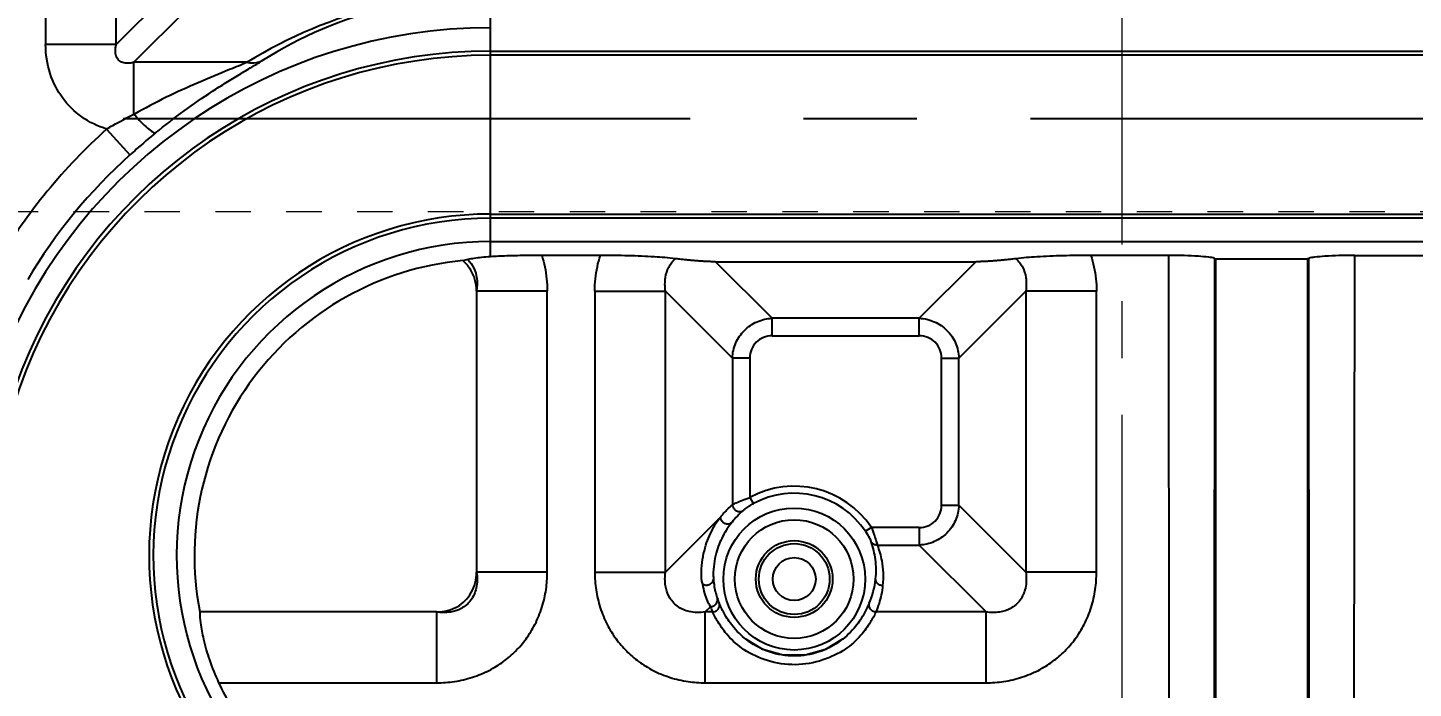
# Model space of a CAD drawing. Header units: millimetres. Extents: x 3054 to 4939, y -1170 to 130.
# Drawn here: x 4445.7 to 4505.3, y -169.6 to -141.2 of the extents above; entities that cross this region are included whole.
import ezdxf

# ---------------------------------------------------------------- set-up
doc = ezdxf.new("R2010")
doc.units = ezdxf.units.MM
doc.header["$LTSCALE"] = 16.335
doc.header["$PDMODE"] = 3
doc.header["$PDSIZE"] = 0.3125
doc.linetypes.add('CENTER', pattern=[0.6, 0.375, -0.075, 0.075, -0.075])
doc.linetypes.add('HIDDEN', pattern=[0.2, 0.1, -0.1])
doc.layers.get('0').update_dxf_attribs({"linetype": 'CONTINUOUS'})
doc.layers.get('Defpoints').update_dxf_attribs({"linetype": 'CONTINUOUS'})
doc.layers.add('21', color=7, linetype='CONTINUOUS')
doc.layers.add('center', color=1, linetype='CENTER', lineweight=9)
doc.layers.add('cool', color=153, linetype='HIDDEN', lineweight=9)
doc.styles.get("Standard").update_dxf_attribs({"font": 'txt', "width": 0.8})
doc.dimstyles.get("Standard").update_dxf_attribs({"dimtxt": 0.15625, "dimasz": 0.1875, "dimexe": 0.125, "dimexo": 0.0625, "dimtad": 0, "dimtih": 1, "dimtoh": 1, "dimdsep": 46, "dimtxsty": 'Standard', "dimcen": 0.09, "dimadec": 0, "dimazin": 0, "dimtp": 0.01, "dimtm": 0.01, "dimtfac": 1, "dimtofl": 0, "dimtmove": 0, "dimatfit": 3, "dimfxl": 0, "dimtolj": 1, "dimarcsym": 0})

# ---------------------------------------------------------------- blocks, each defined once
blk = doc.blocks.new('*D324')
at = {"color": 4, "lineweight": -2}
blk.add_line((4492.764, -69.032), (4492.764, -39.248), dxfattribs=at)
at = {"layer": 'Defpoints', "color": 0}
for p in [(4492.764, -39.248), (4492.764, -69.032), (4492.764, -205.077)]:
    blk.add_point(p, dxfattribs=at)
at = {"color": 6, "insert": (4492.764, -34.248), "char_height": 5, "attachment_point": 5, "rotation": 90}
blk.add_mtext('\\A1;0.00', dxfattribs=at)
blk = doc.blocks.new('*D337')
at = {"color": 4, "lineweight": -2}
for p, q in [((4598.716, -49.248), (4598.716, -39.248)), ((4598.263, -59.248), (4598.716, -49.248)), ((4598.263, -198.122), (4598.263, -59.248))]:
    blk.add_line(p, q, dxfattribs=at)
at = {"layer": 'Defpoints', "color": 0}
for p in [(4598.716, -39.248), (4598.263, -198.122), (4492.764, -205.077)]:
    blk.add_point(p, dxfattribs=at)
at = {"color": 6, "insert": (4598.716, -30.581), "char_height": 5, "attachment_point": 5, "rotation": 90}
blk.add_mtext('\\A1;105.50', dxfattribs=at)
blk = doc.blocks.new('*D338')
at = {"color": 4, "lineweight": -2}
blk.add_line((4621.264, -84.428), (4621.264, -39.248), dxfattribs=at)
at = {"layer": 'Defpoints', "color": 0}
for p in [(4621.264, -39.248), (4621.264, -84.428), (4492.764, -205.077)]:
    blk.add_point(p, dxfattribs=at)
at = {"color": 6, "insert": (4621.264, -30.248), "char_height": 5, "attachment_point": 5, "rotation": 90}
blk.add_mtext('\\A1;128.50', dxfattribs=at)
blk = doc.blocks.new('*D325')
at = {"color": 4, "lineweight": -2}
blk.add_line((4624.779, -87.077), (4659.37, -87.077), dxfattribs=at)
at = {"layer": 'Defpoints', "color": 0}
for p in [(4624.779, -87.077), (4659.37, -87.077), (4492.764, -205.077)]:
    blk.add_point(p, dxfattribs=at)
at = {"color": 6, "insert": (4667.37, -87.077), "char_height": 5, "attachment_point": 5}
blk.add_mtext('\\A1;118.00', dxfattribs=at)
blk = doc.blocks.new('*D339')
at = {"color": 4, "lineweight": -2}
blk.add_line((4647.363, -145.076), (4659.37, -145.076), dxfattribs=at)
at = {"layer": 'Defpoints', "color": 0}
for p in [(4647.363, -145.076), (4659.37, -145.076), (4492.764, -205.077)]:
    blk.add_point(p, dxfattribs=at)
at = {"color": 6, "insert": (4666.37, -145.076), "char_height": 5, "attachment_point": 5}
blk.add_mtext('\\A1;60.00', dxfattribs=at)
blk = doc.blocks.new('*D343')
at = {"color": 4, "lineweight": -2}
blk.add_line((4381.852, -145.076), (4327.293, -145.076), dxfattribs=at)
at = {"layer": 'Defpoints', "color": 0}
for p in [(4327.293, -145.076), (4381.852, -145.076), (4492.764, -205.077)]:
    blk.add_point(p, dxfattribs=at)
at = {"color": 6, "insert": (4320.293, -145.076), "char_height": 5, "attachment_point": 5}
blk.add_mtext('\\A1;60.00', dxfattribs=at)
blk = doc.blocks.new('*D344')
at = {"color": 4, "lineweight": -2}
blk.add_line((4360.655, -87.077), (4327.293, -87.077), dxfattribs=at)
at = {"layer": 'Defpoints', "color": 0}
for p in [(4327.293, -87.077), (4360.655, -87.077), (4492.764, -205.077)]:
    blk.add_point(p, dxfattribs=at)
at = {"color": 6, "insert": (4319.293, -87.077), "char_height": 5, "attachment_point": 5}
blk.add_mtext('\\A1;118.00', dxfattribs=at)
blk = doc.blocks.new('*D329')
at = {"color": 4, "lineweight": -2}
blk.add_line((4364.264, -83.83), (4364.264, -39.373), dxfattribs=at)
at = {"layer": 'Defpoints', "color": 0}
for p in [(4364.264, -39.373), (4364.264, -83.83), (4492.764, -205.077)]:
    blk.add_point(p, dxfattribs=at)
at = {"color": 6, "insert": (4364.264, -30.373), "char_height": 5, "attachment_point": 5, "rotation": 90}
blk.add_mtext('\\A1;128.50', dxfattribs=at)
blk = doc.blocks.new('*D353')
at = {"color": 4, "lineweight": -2}
blk.add_line((4399.725, -185.979), (4399.725, -38.74), dxfattribs=at)
at = {"layer": 'Defpoints', "color": 0}
for p in [(4399.725, -38.74), (4399.725, -185.979), (4492.764, -205.077)]:
    blk.add_point(p, dxfattribs=at)
at = {"color": 6, "insert": (4399.725, -31.073), "char_height": 5, "attachment_point": 5, "rotation": 90}
blk.add_mtext('\\A1;93.04', dxfattribs=at)
blk = doc.blocks.new('*D354')
at = {"color": 4, "lineweight": -2}
blk.add_line((4417.363, -157.922), (4417.363, -38.74), dxfattribs=at)
at = {"layer": 'Defpoints', "color": 0}
for p in [(4417.363, -38.74), (4417.363, -157.922), (4492.764, -205.077)]:
    blk.add_point(p, dxfattribs=at)
at = {"color": 6, "insert": (4417.363, -31.073), "char_height": 5, "attachment_point": 5, "rotation": 90}
blk.add_mtext('\\A1;75.40', dxfattribs=at)
blk = doc.blocks.new('*D355')
at = {"color": 4, "lineweight": -2}
for p, q in [((4442.712, -48.74), (4442.712, -38.74)), ((4436.458, -58.74), (4442.712, -48.74)), ((4436.458, -156.917), (4436.458, -58.74))]:
    blk.add_line(p, q, dxfattribs=at)
at = {"layer": 'Defpoints', "color": 0}
for p in [(4442.712, -38.74), (4436.458, -156.917), (4492.764, -205.077)]:
    blk.add_point(p, dxfattribs=at)
at = {"color": 6, "insert": (4442.712, -31.407), "char_height": 5, "attachment_point": 5, "rotation": 90}
blk.add_mtext('\\A1;56.31', dxfattribs=at)
blk = doc.blocks.new('*D356')
at = {"color": 4, "lineweight": -2}
blk.add_line((4431.433, -181.037), (4431.433, -38.74), dxfattribs=at)
at = {"layer": 'Defpoints', "color": 0}
for p in [(4431.433, -38.74), (4431.433, -181.037), (4492.764, -205.077)]:
    blk.add_point(p, dxfattribs=at)
at = {"color": 6, "insert": (4431.433, -31.407), "char_height": 5, "attachment_point": 5, "rotation": 90}
blk.add_mtext('\\A1;61.33', dxfattribs=at)
blk = doc.blocks.new('*D358')
at = {"color": 4, "lineweight": -2}
blk.add_line((4434.533, -158.842), (4326.545, -158.842), dxfattribs=at)
at = {"layer": 'Defpoints', "color": 0}
for p in [(4326.545, -158.842), (4434.533, -158.842), (4492.764, -205.077)]:
    blk.add_point(p, dxfattribs=at)
at = {"color": 6, "insert": (4318.545, -158.842), "char_height": 5, "attachment_point": 5}
blk.add_mtext('\\A1;46.24', dxfattribs=at)
blk = doc.blocks.new('*D359')
at = {"color": 4, "lineweight": -2}
for p, q in [((4346.545, -159.847), (4336.545, -166.217)), ((4415.546, -159.847), (4346.545, -159.847)), ((4336.545, -166.217), (4326.545, -166.217))]:
    blk.add_line(p, q, dxfattribs=at)
at = {"layer": 'Defpoints', "color": 0}
for p in [(4415.546, -159.847), (4326.545, -166.217), (4492.764, -205.077)]:
    blk.add_point(p, dxfattribs=at)
at = {"color": 6, "insert": (4318.545, -166.217), "char_height": 5, "attachment_point": 5}
blk.add_mtext('\\A1;45.23', dxfattribs=at)

msp = doc.modelspace()

# ---------------------------------------------------------------- linework, layer by layer
at = {"color": 6, "linetype": 'Continuous'}
for p, q in [((4446.474, -138.518), (4446.474, -141.909)), ((4449.515, -141.909), (4449.515, -138.518)), ((4449.515, -141.909), (4451.792, -139.632)), ((4452.552, -140.393), (4450.275, -142.669)), ((4465.603, -151.023), (4465.603, -140.643)), ((4449.515, -141.909), (4446.474, -141.909)), ((4465.603, -142.188), (4509.823, -142.188)), ((4509.823, -142.366), (4465.603, -142.366)), ((4450.275, -144.904), (4450.275, -142.669)), ((4455.148, -142.669), (4450.275, -142.669)), ((4449.099, -145.537), (4450.1, -146.648)), ((4465.603, -149.187), (4509.823, -149.187)), ((4509.823, -149.365), (4465.603, -149.365)), ((4465.603, -150.371), (4509.823, -150.371)), ((4470.33, -150.965), (4467.811, -150.965)), ((4475.287, -151.237), (4477.716, -153.667)), ((4475.287, -151.237), (4486.472, -151.237)), ((4484.042, -153.667), (4486.472, -151.237)), ((4494.757, -150.965), (4491.428, -150.965)), ((4494.757, -150.965), (4494.813, -192.891)), ((4496.736, -151.096), (4496.726, -192.891)), ((4496.736, -151.096), (4496.784, -151.117)), ((4496.784, -151.117), (4496.784, -193.113)), ((4496.784, -151.117), (4500.753, -151.117)), ((4500.8, -151.096), (4500.753, -151.117)), ((4500.753, -193.113), (4500.753, -151.117)), ((4500.811, -192.891), (4500.8, -151.096)), ((4502.724, -192.891), (4502.78, -150.965)), ((4502.78, -150.965), (4506.108, -150.965)), ((4465.008, -152.504), (4465.008, -164.576)), ((4468.049, -152.504), (4465.008, -152.504)), ((4468.049, -164.576), (4468.049, -152.504)), ((4470.092, -152.504), (4470.092, -164.576)), ((4470.092, -152.504), (4473.133, -152.504)), ((4473.133, -164.576), (4473.133, -152.504)), ((4476.006, -155.377), (4473.133, -152.504)), ((4488.626, -152.504), (4485.753, -155.377)), ((4488.626, -152.504), (4488.626, -164.576)), ((4491.667, -152.504), (4488.626, -152.504)), ((4491.667, -164.576), (4491.667, -152.504)), ((4477.716, -154.42), (4477.716, -153.667)), ((4484.042, -153.667), (4477.716, -153.667)), ((4484.042, -154.427), (4484.042, -153.667)), ((4477.716, -154.427), (4484.042, -154.427)), ((4476.006, -155.377), (4476.006, -161.682)), ((4476.766, -155.377), (4476.006, -155.377)), ((4476.766, -161.365), (4476.766, -155.377)), ((4484.993, -155.377), (4484.993, -161.703)), ((4485, -155.377), (4485.753, -155.377)), ((4485.753, -161.703), (4485.753, -155.377)), ((4476.91, -161.63), (4476.766, -161.365)), ((4484.993, -161.703), (4485.753, -161.703)), ((4485.753, -161.703), (4488.626, -164.576)), ((4473.133, -164.576), (4475.487, -162.222)), ((4481.985, -162.654), (4481.734, -162.821)), ((4484.042, -162.654), (4481.985, -162.654)), ((4484.042, -162.661), (4484.042, -163.414)), ((4482.244, -163.414), (4484.042, -163.414)), ((4486.915, -166.287), (4484.042, -163.414)), ((4468.049, -164.576), (4465.008, -164.576)), ((4470.092, -164.576), (4473.133, -164.576)), ((4491.667, -164.576), (4488.626, -164.576)), ((4475.07, -166.06), (4474.843, -166.287)), ((4463.298, -166.287), (4453.105, -166.287)), ((4463.298, -169.328), (4463.298, -166.287)), ((4474.843, -169.328), (4474.843, -166.287)), ((4475.159, -166.287), (4474.843, -166.287)), ((4486.915, -166.287), (4482.177, -166.287)), ((4486.915, -169.328), (4486.915, -166.287)), ((4453.915, -169.328), (4463.298, -169.328)), ((4474.843, -169.328), (4486.915, -169.328))]:
    msp.add_line(p, q, dxfattribs=at)
for points in [[(4481.734, -162.821), (4481.807, -162.936), (4481.868, -163.042), (4481.914, -163.13), (4481.944, -163.192), (4481.955, -163.219)], [(4480.743, -167.459), (4480.011, -167.896), (4479.131, -168.146), (4478.197, -168.144), (4477.318, -167.893), (4476.589, -167.456)]]:
    msp.add_lwpolyline(points, dxfattribs=at)
for radius in [3.049, 2.55, 1.65, 1.522, 0.922]:
    msp.add_circle((4478.668, -164.872), radius, dxfattribs=at)
for centre, radius, start, end in [((4492.738, -200.047), 102.106, 14.82382, 151.07152), ((4492.738, -200.047), 101.607, 14.8262, 150.88167), ((4492.738, -200.047), 101.159, 14.89345, 150.74007), ((4492.738, -200.047), 100.659, 14.89585, 150.80622), ((4498.768, -200.047), 86.816, 91.13098, 151.21851), ((4498.768, -200.047), 86.814, 316.84438, 88.8719), ((4498.768, -200.047), 85.826, 91.13101, 152.00809), ((4498.768, -200.047), 85.826, 320.71572, 88.869), ((4498.768, -200.047), 84.503, 92.75328, 177.24672), ((4498.768, -200.047), 84.503, 2.75328, 87.24672), ((4498.768, -200.047), 83.513, 92.75328, 177.24672), ((4498.768, -200.047), 83.513, 2.75328, 87.24672), ((4465.674, -159.697), 20.019, 103.83287, 121.72324), ((4465.666, -158.331), 18.574, 104.02408, 122.17126), ((4465.603, -163.867), 22.684, 90, 295), ((4465.603, -163.867), 21.679, 90, 295), ((4465.603, -163.867), 21.5, 90, 295), ((4465.603, -163.867), 24.665, 131.99981, 149.18777), ((4465.603, -163.867), 23.17, 131.99959, 149.18434), ((4465.603, -163.867), 14.68, 90, 295), ((4465.603, -163.867), 14.501, 90, 295), ((4465.603, -163.867), 13.496, 90, 295), ((4465.603, -163.867), 12.731, 95.34726, 190.95825), ((4468.54, -169.364), 18.634, 102.12216, 102.78376), ((4478.668, -164.872), 3.99, 33.77695, 118.4768), ((4478.668, -164.872), 3.688, 33.77654, 118.47661), ((4479.085, -164.885), 3.95, 131.44168, 141.48525), ((4478.634, -164.482), 3.556, 336.34092, 353.71426), ((4478.602, -164.808), 3.747, 199.52079, 203.2493), ((4478.679, -164.491), 3.531, 200.04463, 203.68238), ((4465.603, -163.867), 12.901, 205.04134, 215.56429)]:
    msp.add_arc(centre, radius, start, end, dxfattribs=at)
for points, knots in [([(4449.099, -145.537), (4448.719, -145.421), (4448.003, -145.072), (4447.149, -144.234), (4446.598, -143.148), (4446.475, -142.327), (4446.474, -141.909)], [0, 0, 0, 0, 0.249439, 0.489217, 0.737848, 1, 1, 1, 1]), ([(4450.275, -142.669), (4450.232, -142.681), (4450.146, -142.701), (4450.02, -142.714), (4449.901, -142.71), (4449.791, -142.688), (4449.692, -142.645), (4449.608, -142.581), (4449.543, -142.498), (4449.498, -142.398), (4449.475, -142.287), (4449.47, -142.167), (4449.484, -142.04), (4449.503, -141.953), (4449.515, -141.909)], [0, 0, 0, 0, 0.096612, 0.186304, 0.270445, 0.349398, 0.42406, 0.497502, 0.571758, 0.647416, 0.727145, 0.811921, 0.902519, 1, 1, 1, 1]), ([(4455.148, -142.669), (4454.898, -142.783), (4454.185, -143.057), (4453.02, -143.547), (4451.637, -144.163), (4450.733, -144.65), (4450.275, -144.904)], [0, 0, 0, 0, 0.153714, 0.426605, 0.707235, 1, 1, 1, 1]), ([(4451.204, -145.699), (4451.603, -145.374), (4452.403, -144.759), (4453.427, -144.052), (4454.23, -143.541), (4454.795, -143.195), (4455.309, -142.891), (4455.631, -142.699), (4455.776, -142.608)], [0, 0, 0, 0, 0.279444, 0.547781, 0.675203, 0.796497, 0.907518, 1, 1, 1, 1]), ([(4455.148, -142.669), (4455.202, -142.679), (4455.412, -142.701), (4455.63, -142.667), (4455.776, -142.608)], [0, 0, 0, 0, 0.257048, 1, 1, 1, 1]), ([(4449.099, -145.537), (4449.187, -145.483), (4449.57, -145.256), (4449.968, -145.055), (4450.275, -144.903)], [0, 0, 0, 0, 0.231279, 1, 1, 1, 1]), ([(4450.275, -144.904), (4450.371, -145.014), (4450.559, -145.22), (4450.824, -145.475), (4451.022, -145.634), (4451.142, -145.694), (4451.188, -145.703), (4451.204, -145.699)], [0, 0, 0, 0, 0.353441, 0.671981, 0.893563, 0.959013, 1, 1, 1, 1]), ([(4451.204, -145.699), (4450.922, -145.929), (4450.553, -146.244), (4450.19, -146.567), (4450.1, -146.648)], [0, 0, 0, 0, 0.749197, 1, 1, 1, 1]), ([(4465.008, -152.504), (4465.008, -152.334), (4464.962, -151.997), (4464.756, -151.541), (4464.539, -151.294), (4464.417, -151.191)], [0, 0, 0, 0, 0.345237, 0.677263, 1, 1, 1, 1]), ([(4465.603, -151.023), (4465.476, -151.03), (4465.239, -151.049), (4464.913, -151.091), (4464.715, -151.126), (4464.627, -151.145)], [0, 0, 0, 0, 0.388136, 0.724431, 1, 1, 1, 1]), ([(4464.627, -151.145), (4464.735, -151.252), (4464.915, -151.503), (4465.045, -151.98), (4465.035, -152.32), (4465.008, -152.504)], [0, 0, 0, 0, 0.311791, 0.618037, 1, 1, 1, 1]), ([(4467.811, -150.965), (4467.558, -150.965), (4467.055, -150.97), (4466.319, -150.988), (4465.836, -151.01), (4465.603, -151.023)], [0, 0, 0, 0, 0.343831, 0.683014, 1, 1, 1, 1]), ([(4467.811, -150.965), (4467.863, -151.126), (4467.95, -151.457), (4468.031, -151.972), (4468.049, -152.325), (4468.049, -152.504)], [0, 0, 0, 0, 0.3231, 0.656488, 1, 1, 1, 1]), ([(4470.092, -152.504), (4470.092, -152.325), (4470.11, -151.972), (4470.191, -151.457), (4470.278, -151.125), (4470.33, -150.965)], [0, 0, 0, 0, 0.343784, 0.677169, 1, 1, 1, 1]), ([(4473.555, -151.108), (4473.256, -151.071), (4472.584, -151.02), (4471.509, -150.975), (4470.733, -150.965), (4470.33, -150.965)], [0, 0, 0, 0, 0.279404, 0.625521, 1, 1, 1, 1]), ([(4473.133, -152.504), (4473.105, -152.31), (4473.096, -151.953), (4473.245, -151.461), (4473.44, -151.211), (4473.555, -151.108)], [0, 0, 0, 0, 0.38905, 0.694368, 1, 1, 1, 1]), ([(4475.287, -151.237), (4475.237, -151.237), (4475.135, -151.236), (4474.979, -151.232), (4474.817, -151.224), (4474.652, -151.214), (4474.482, -151.202), (4474.307, -151.188), (4474.128, -151.171), (4473.942, -151.153), (4473.751, -151.131), (4473.621, -151.116), (4473.555, -151.108)], [0, 0, 0, 0, 0.085422, 0.176292, 0.269417, 0.364974, 0.462904, 0.563489, 0.667115, 0.774174, 0.885022, 1, 1, 1, 1]), ([(4488.204, -151.108), (4488.138, -151.116), (4488.008, -151.131), (4487.816, -151.153), (4487.631, -151.171), (4487.451, -151.188), (4487.277, -151.202), (4487.107, -151.214), (4486.941, -151.224), (4486.779, -151.232), (4486.623, -151.236), (4486.521, -151.237), (4486.472, -151.237)], [0, 0, 0, 0, 0.11497, 0.22583, 0.332896, 0.436524, 0.537106, 0.635028, 0.730579, 0.823688, 0.914587, 1, 1, 1, 1]), ([(4491.428, -150.965), (4491.026, -150.965), (4490.25, -150.975), (4489.174, -151.02), (4488.502, -151.071), (4488.204, -151.108)], [0, 0, 0, 0, 0.373906, 0.721204, 1, 1, 1, 1]), ([(4488.204, -151.108), (4488.321, -151.213), (4488.515, -151.462), (4488.662, -151.954), (4488.653, -152.308), (4488.626, -152.504)], [0, 0, 0, 0, 0.310641, 0.608572, 1, 1, 1, 1]), ([(4491.428, -150.965), (4491.48, -151.126), (4491.568, -151.457), (4491.648, -151.972), (4491.667, -152.325), (4491.667, -152.504)], [0, 0, 0, 0, 0.323104, 0.656492, 1, 1, 1, 1]), ([(4496.736, -151.096), (4496.662, -151.063), (4496.426, -151.036), (4495.998, -150.993), (4495.416, -150.972), (4494.986, -150.965), (4494.757, -150.965)], [0, 0, 0, 0, 0.123097, 0.350117, 0.65461, 1, 1, 1, 1]), ([(4502.78, -150.965), (4502.551, -150.965), (4502.121, -150.972), (4501.539, -150.993), (4501.11, -151.036), (4500.875, -151.063), (4500.8, -151.096)], [0, 0, 0, 0, 0.345595, 0.649919, 0.876829, 1, 1, 1, 1]), ([(4476.006, -155.377), (4476.015, -155.155), (4476.118, -154.713), (4476.498, -154.156), (4477.055, -153.778), (4477.495, -153.676), (4477.716, -153.667)], [0, 0, 0, 0, 0.252538, 0.500943, 0.748908, 1, 1, 1, 1]), ([(4484.042, -153.667), (4484.265, -153.676), (4484.706, -153.779), (4485.264, -154.159), (4485.642, -154.716), (4485.743, -155.156), (4485.753, -155.377)], [0, 0, 0, 0, 0.252536, 0.500942, 0.748907, 1, 1, 1, 1]), ([(4476.006, -161.682), (4476.057, -161.646), (4476.203, -161.583), (4476.456, -161.478), (4476.656, -161.406), (4476.766, -161.365)], [0, 0, 0, 0, 0.228327, 0.573706, 1, 1, 1, 1]), ([(4475.487, -162.222), (4475.539, -162.157), (4475.638, -162.038), (4475.811, -161.858), (4475.935, -161.746), (4476.006, -161.682)], [0, 0, 0, 0, 0.331198, 0.619703, 1, 1, 1, 1]), ([(4476.006, -161.682), (4476.007, -161.696), (4476.012, -161.728), (4476.028, -161.775), (4476.052, -161.821), (4476.081, -161.861), (4476.113, -161.893), (4476.146, -161.919), (4476.179, -161.939), (4476.215, -161.954), (4476.254, -161.966), (4476.297, -161.973), (4476.343, -161.973), (4476.391, -161.964), (4476.434, -161.947), (4476.46, -161.932), (4476.471, -161.924)], [0, 0, 0, 0, 0.067149, 0.153243, 0.235851, 0.313674, 0.385874, 0.452061, 0.51222, 0.571889, 0.636453, 0.705731, 0.779329, 0.856665, 0.937018, 1, 1, 1, 1]), ([(4476.471, -161.924), (4476.501, -161.898), (4476.582, -161.835), (4476.727, -161.734), (4476.845, -161.665), (4476.91, -161.63)], [0, 0, 0, 0, 0.22389, 0.582062, 1, 1, 1, 1]), ([(4485.753, -161.703), (4485.743, -161.926), (4485.641, -162.367), (4485.261, -162.925), (4484.703, -163.303), (4484.263, -163.404), (4484.042, -163.414)], [0, 0, 0, 0, 0.252533, 0.500939, 0.748905, 1, 1, 1, 1]), ([(4474.738, -165.095), (4474.675, -164.927), (4474.67, -164.384), (4474.78, -163.569), (4475.107, -162.792), (4475.357, -162.367), (4475.487, -162.222)], [0, 0, 0, 0, 0.176899, 0.518931, 0.808583, 1, 1, 1, 1]), ([(4475.994, -162.425), (4475.957, -162.472), (4475.868, -162.59), (4475.729, -162.797), (4475.576, -163.065), (4475.427, -163.39), (4475.297, -163.779), (4475.206, -164.224), (4475.182, -164.597), (4475.19, -164.816), (4475.194, -164.872)], [0, 0, 0, 0, 0.068178, 0.168156, 0.284441, 0.419717, 0.575398, 0.750324, 0.935855, 1, 1, 1, 1]), ([(4475.487, -162.222), (4475.49, -162.241), (4475.503, -162.295), (4475.538, -162.36), (4475.585, -162.41), (4475.621, -162.44), (4475.657, -162.462), (4475.693, -162.479), (4475.73, -162.492), (4475.77, -162.5), (4475.815, -162.503), (4475.878, -162.496), (4475.943, -162.471), (4475.982, -162.438), (4475.995, -162.425)], [0, 0, 0, 0, 0.086648, 0.248825, 0.324025, 0.39363, 0.45717, 0.514605, 0.571499, 0.633234, 0.69956, 0.769979, 0.919474, 1, 1, 1, 1]), ([(4481.985, -162.654), (4482.03, -162.761), (4482.104, -162.959), (4482.187, -163.213), (4482.23, -163.358), (4482.244, -163.414)], [0, 0, 0, 0, 0.435989, 0.785976, 1, 1, 1, 1]), ([(4481.734, -162.821), (4481.775, -162.882), (4481.845, -162.994), (4481.922, -163.142), (4481.961, -163.228), (4481.973, -163.261)], [0, 0, 0, 0, 0.434562, 0.793051, 1, 1, 1, 1]), ([(4482.168, -164.872), (4482.199, -164.588), (4482.194, -164.043), (4482.065, -163.514), (4481.973, -163.261)], [0, 0, 0, 0, 0.514736, 1, 1, 1, 1]), ([(4482.244, -163.414), (4482.234, -163.414), (4482.211, -163.414), (4482.176, -163.41), (4482.141, -163.401), (4482.107, -163.389), (4482.062, -163.365), (4482.013, -163.324), (4481.984, -163.282), (4481.973, -163.261)], [0, 0, 0, 0, 0.094635, 0.210655, 0.317954, 0.424471, 0.537962, 0.78385, 1, 1, 1, 1]), ([(4482.244, -163.414), (4482.318, -163.636), (4482.438, -164.027), (4482.498, -164.617), (4482.486, -164.975), (4482.47, -165.157)], [0, 0, 0, 0, 0.396282, 0.68996, 1, 1, 1, 1]), ([(4463.298, -169.328), (4463.551, -169.328), (4464.069, -169.29), (4464.83, -169.115), (4465.541, -168.821), (4466.165, -168.436), (4466.698, -167.978), (4467.158, -167.443), (4467.546, -166.813), (4467.84, -166.096), (4468.013, -165.337), (4468.049, -164.824), (4468.049, -164.576)], [0, 0, 0, 0, 0.101243, 0.207278, 0.311362, 0.408018, 0.499665, 0.591828, 0.689541, 0.794718, 0.900878, 1, 1, 1, 1]), ([(4465.008, -164.576), (4465.041, -164.804), (4465.042, -165.231), (4464.8, -165.798), (4464.381, -166.159), (4463.855, -166.323), (4463.49, -166.315), (4463.298, -166.287)], [0, 0, 0, 0, 0.240016, 0.434938, 0.625379, 0.797411, 1, 1, 1, 1]), ([(4464.518, -165.796), (4464.62, -165.694), (4464.801, -165.457), (4464.971, -165.037), (4465.008, -164.731), (4465.008, -164.576)], [0, 0, 0, 0, 0.322586, 0.654933, 1, 1, 1, 1]), ([(4470.092, -164.576), (4470.092, -164.829), (4470.129, -165.347), (4470.305, -166.108), (4470.599, -166.819), (4470.984, -167.443), (4471.441, -167.977), (4471.977, -168.436), (4472.606, -168.825), (4473.324, -169.119), (4474.082, -169.291), (4474.596, -169.328), (4474.843, -169.328)], [0, 0, 0, 0, 0.101243, 0.207278, 0.311362, 0.408018, 0.499665, 0.591828, 0.689541, 0.794718, 0.900878, 1, 1, 1, 1]), ([(4474.843, -166.287), (4474.616, -166.319), (4474.188, -166.32), (4473.621, -166.079), (4473.261, -165.659), (4473.097, -165.133), (4473.105, -164.768), (4473.133, -164.576)], [0, 0, 0, 0, 0.240015, 0.434935, 0.625375, 0.797409, 1, 1, 1, 1]), ([(4474.738, -165.095), (4474.766, -165.109), (4474.826, -165.129), (4474.904, -165.132), (4474.963, -165.122), (4475.001, -165.111), (4475.038, -165.096), (4475.087, -165.069), (4475.146, -165.017), (4475.186, -164.942), (4475.194, -164.891), (4475.194, -164.872)], [0, 0, 0, 0, 0.1544, 0.317349, 0.388944, 0.45354, 0.517453, 0.586764, 0.739379, 0.905608, 1, 1, 1, 1]), ([(4475.194, -164.872), (4475.201, -164.979), (4475.224, -165.181), (4475.283, -165.458), (4475.335, -165.626), (4475.362, -165.701)], [0, 0, 0, 0, 0.380681, 0.715079, 1, 1, 1, 1]), ([(4482.47, -165.157), (4482.432, -165.156), (4482.381, -165.147), (4482.323, -165.12), (4482.291, -165.1), (4482.261, -165.077), (4482.224, -165.038), (4482.182, -164.971), (4482.168, -164.908), (4482.168, -164.872)], [0, 0, 0, 0, 0.246477, 0.33392, 0.414234, 0.494071, 0.579954, 0.76841, 1, 1, 1, 1]), ([(4486.915, -169.328), (4487.168, -169.328), (4487.686, -169.29), (4488.447, -169.115), (4489.158, -168.821), (4489.782, -168.436), (4490.316, -167.978), (4490.775, -167.443), (4491.164, -166.813), (4491.458, -166.096), (4491.63, -165.337), (4491.667, -164.824), (4491.667, -164.576)], [0, 0, 0, 0, 0.101243, 0.207278, 0.311362, 0.408018, 0.499665, 0.591828, 0.689541, 0.794718, 0.900878, 1, 1, 1, 1]), ([(4488.626, -164.576), (4488.658, -164.804), (4488.659, -165.231), (4488.418, -165.798), (4487.999, -166.159), (4487.472, -166.323), (4487.107, -166.315), (4486.915, -166.287)], [0, 0, 0, 0, 0.239954, 0.434858, 0.625307, 0.79742, 1, 1, 1, 1]), ([(4475.07, -166.06), (4475.021, -165.981), (4474.929, -165.798), (4474.814, -165.475), (4474.76, -165.231), (4474.738, -165.095)], [0, 0, 0, 0, 0.272097, 0.59783, 1, 1, 1, 1]), ([(4482.47, -165.157), (4482.456, -165.287), (4482.417, -165.545), (4482.32, -165.923), (4482.229, -166.167), (4482.177, -166.287)], [0, 0, 0, 0, 0.334486, 0.66678, 1, 1, 1, 1]), ([(4463.298, -166.287), (4463.453, -166.287), (4463.758, -166.249), (4464.179, -166.079), (4464.416, -165.899), (4464.518, -165.796)], [0, 0, 0, 0, 0.345203, 0.677551, 1, 1, 1, 1]), ([(4475.07, -166.06), (4475.087, -166.059), (4475.136, -166.053), (4475.195, -166.032), (4475.244, -166.002), (4475.274, -165.977), (4475.301, -165.949), (4475.334, -165.904), (4475.366, -165.833), (4475.373, -165.757), (4475.365, -165.713), (4475.362, -165.701)], [0, 0, 0, 0, 0.098074, 0.274996, 0.353553, 0.42523, 0.496503, 0.573725, 0.744751, 0.934554, 1, 1, 1, 1]), ([(4475.159, -166.287), (4475.197, -166.285), (4475.249, -166.273), (4475.309, -166.243), (4475.344, -166.218), (4475.374, -166.191), (4475.398, -166.163), (4475.419, -166.132), (4475.437, -166.096), (4475.45, -166.057), (4475.461, -165.994), (4475.457, -165.943), (4475.446, -165.909)], [0, 0, 0, 0, 0.204595, 0.289708, 0.369174, 0.442632, 0.510041, 0.576985, 0.648917, 0.725673, 0.806907, 1, 1, 1, 1]), ([(4481.891, -165.909), (4481.822, -166.071), (4481.64, -166.451), (4481.228, -167.047), (4480.583, -167.628), (4479.708, -168.065), (4478.672, -168.237), (4477.61, -168.065), (4476.719, -167.605), (4476.092, -167.021), (4475.696, -166.448), (4475.516, -166.078), (4475.446, -165.909)], [0, 0, 0, 0, 0.06317, 0.151004, 0.258517, 0.371675, 0.497746, 0.629616, 0.751079, 0.852461, 0.934502, 1, 1, 1, 1]), ([(4481.891, -165.909), (4481.881, -165.941), (4481.873, -166.011), (4481.902, -166.114), (4481.945, -166.174), (4481.971, -166.199)], [0, 0, 0, 0, 0.3153, 0.653508, 1, 1, 1, 1]), ([(4482.177, -166.287), (4482.152, -166.287), (4482.101, -166.28), (4482.029, -166.25), (4481.989, -166.217), (4481.971, -166.199)], [0, 0, 0, 0, 0.330661, 0.668644, 1, 1, 1, 1]), ([(4453.105, -166.287), (4453.099, -166.443), (4453.136, -166.84), (4453.264, -167.53), (4453.517, -168.395), (4453.765, -169.007), (4453.915, -169.328)], [0, 0, 0, 0, 0.148287, 0.375089, 0.665027, 1, 1, 1, 1]), ([(4482.177, -166.287), (4482.115, -166.436), (4481.916, -166.784), (4481.514, -167.354), (4480.839, -167.953), (4479.876, -168.413), (4478.713, -168.618), (4477.534, -168.438), (4476.541, -167.983), (4475.838, -167.375), (4475.426, -166.791), (4475.221, -166.438), (4475.159, -166.287)], [0, 0, 0, 0, 0.054997, 0.13584, 0.236838, 0.358212, 0.494593, 0.632542, 0.757384, 0.861653, 0.944452, 1, 1, 1, 1])]:
    msp.add_open_spline(points, degree=3, knots=knots, dxfattribs=at)
for points in [[(4477.716, -154.42), (4477.461, -154.42), (4476.957, -154.618), (4476.759, -155.122), (4476.759, -155.377)], [(4485, -155.377), (4485, -155.122), (4484.802, -154.618), (4484.297, -154.42), (4484.042, -154.42)], [(4484.042, -162.661), (4484.297, -162.661), (4484.802, -162.463), (4485, -161.958), (4485, -161.703)]]:
    msp.add_open_spline(points, degree=3, dxfattribs=at)
at = {"layer": '21', "color": 1, "linetype": 'CENTER', "ltscale": 3.980655}
msp.add_line((4332.764, -145.076), (4652.764, -145.076), dxfattribs=at)
at = {"layer": 'center', "color": 1, "linetype": 'CENTER', "ltscale": 1.990328}
msp.add_line((4492.764, -365.077), (4492.764, -45.077), dxfattribs=at)
at = {"layer": 'cool', "ltscale": 0.932966}
msp.add_line((4347.094, -149.076), (4638.434, -149.076), dxfattribs=at)

# ---------------------------------------------------------------- dimensions: what is measured, and where the dimension line sits
for feature_location, offset, dtype, origin, picture, middle in [((4364.264, -83.83), (0, 44.457), 1, (4492.764, -205.077), '*D329', (4364.264, -30.373)), ((4621.264, -84.428), (0, 45.181), 1, (4492.764, -205.077), '*D338', (4621.264, -30.248)), ((4598.263, -198.122), (0.452, 158.874), 1, (4492.764, -205.077), '*D337', (4598.716, -30.581)), ((4399.725, -185.979), (0, 147.239), 1, (4492.764, -205.077), '*D353', (4399.725, -31.073)), ((4417.363, -157.922), (0, 119.182), 1, (4492.764, -205.077), '*D354', (4417.363, -31.073)), ((4431.433, -181.037), (0, 142.297), 1, (4492.764, -205.077), '*D356', (4431.433, -31.407)), ((4436.458, -156.917), (6.253, 118.177), 1, (4492.764, -205.077), '*D355', (4442.712, -31.407)), ((4492.764246662, -69.031669191), (0, 29.784139534), 1, (4492.764246662, -205.077175407), '*D324', (4492.764246662, -34.247529657)), ((4360.655, -87.077), (-33.362, 0), 0, (4492.764, -205.077), '*D344', (4319.293, -87.077)), ((4624.779, -87.077), (34.59, 0), 0, (4492.764, -205.077), '*D325', (4667.37, -87.077)), ((4381.852, -145.076), (-54.559, 0), 0, (4492.764, -205.077), '*D343', (4320.293, -145.076)), ((4647.363, -145.076), (12.007, 0), 0, (4492.764, -205.077), '*D339', (4666.37, -145.076)), ((4434.5333, -158.8418), (-107.9885, 0), 0, (4492.7642, -205.0772), '*D358', (4318.5448, -158.8418)), ((4415.546, -159.847), (-89.002, -6.37), 0, (4492.764, -205.077), '*D359', (4318.545, -166.217))]:
    dim = msp.add_ordinate_dim(feature_location=feature_location, offset=offset, dtype=dtype, origin=origin, dimstyle='Standard', override={"dimtxt": 5, "dimasz": 5, "dimexe": 0, "dimexo": 0, "dimgap": 0, "dimtih": 0, "dimtoh": 0, "dimzin": 0, "dimcen": 0, "dimclrd": 4, "dimclre": 4, "dimclrt": 6, "dimadec": 2, "dimtp": 0, "dimtm": 0, "dimtzin": 0})
    dim.commit()
    dim.dimension.update_dxf_attribs({"geometry": picture, "text_midpoint": middle})

doc.saveas('drawing.dxf')
